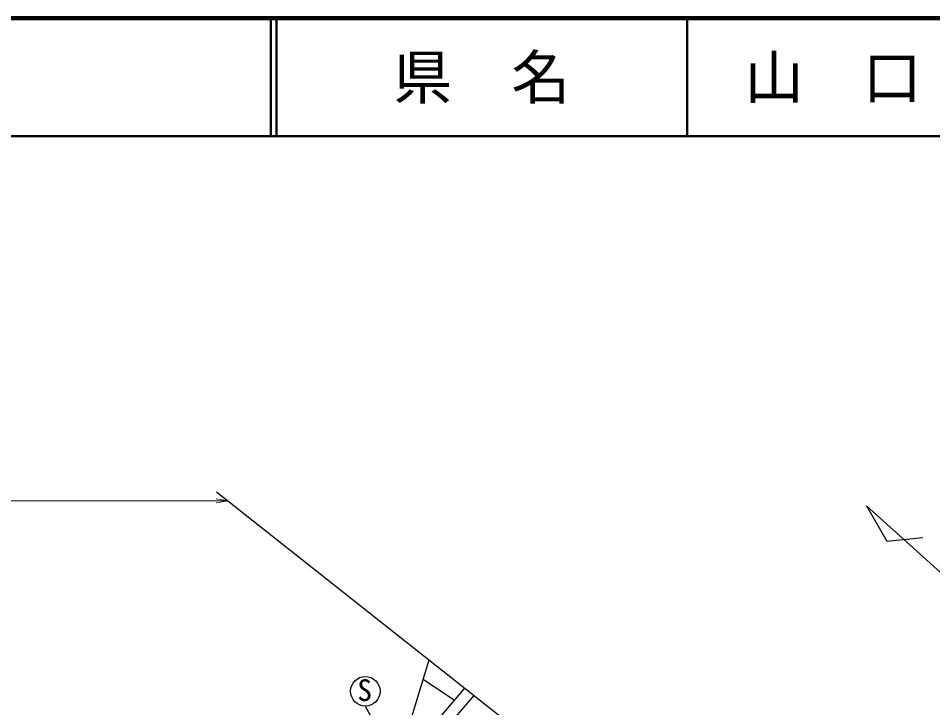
# Model space of a CAD drawing. Units: millimetres, scale not verified. Extents: x 40000 to 680000, y 20000 to 380000.
# Drawn here: x 276382 to 353802, y 321599 to 380000 of the extents above; entities that cross this region are included whole.
import ezdxf
from ezdxf.enums import TextEntityAlignment as Align

# ---------------------------------------------------------------- set-up
doc = ezdxf.new("R2010")
doc.units = ezdxf.units.MM
doc.header["$LTSCALE"] = 1000
for name, color, linetype, lineweight in [('M-BGD', 7, 'Continuous', 25), ('M-BMK-SRVR', 3, 'Continuous', 25), ('M-STR-HTXT', 7, 'Continuous', 13), ('M-TTL', 2, 'Continuous', 140), ('M-TTL-LINE', 7, 'Continuous', 50)]:
    doc.layers.add(name, color=color, linetype=linetype, lineweight=lineweight)
doc.layers.add('M-TTL-TXT', color=7, linetype='Continuous')
doc.styles.add('ＭＳ ゴシック', font='')
doc.styles.get('ＭＳ ゴシック').set_extended_font_data('MS Gothic')

msp = doc.modelspace()

# ---------------------------------------------------------------- linework, layer by layer
at = {"layer": 'M-BGD'}
for p, q in [((366805, 321907), (348192, 338699)), ((348192, 338699), (349920, 335719)), ((349920, 335719), (352956, 336019)), ((308378, 316490), (311183, 325642)), ((313312, 322223), (310675, 323984)), ((308378, 316490), (314202, 323256)), ((305760, 321744), (320833, 294801))]:
    msp.add_line(p, q, dxfattribs=at)
msp.add_lwpolyline([(307319, 305480), (309112, 315810), (314987, 322636)], dxfattribs=at)
msp.add_circle((305760, 322994), 1250, dxfattribs=at)
at = {"layer": 'M-BMK-SRVR'}
msp.add_line((293178, 339875), (355604, 290529), dxfattribs=at)
at = {"layer": 'M-STR-HTXT'}
msp.add_line((109321, 339120), (294134, 339120), dxfattribs=at)
msp.add_lwpolyline([(293134, 338954), (294134, 339120), (293134, 339287)], dxfattribs=at)
at = {"layer": 'M-TTL'}
msp.add_line((680000, 380000), (40000, 380000), dxfattribs=at)
at = {"layer": 'M-TTL-LINE'}
for p, q in [((297750, 380000), (297750, 370000)), ((298250, 380000), (298250, 370000)), ((333000, 380000), (333000, 370000)), ((40000, 370000), (680000, 370000))]:
    msp.add_line(p, q, dxfattribs=at)

# ---------------------------------------------------------------- texts
at = {"layer": 'M-BGD', "style": 'ＭＳ ゴシック'}
msp.add_text('S', height=1833, dxfattribs=at).set_placement((305082, 321621), align=Align.BOTTOM_LEFT)
at = {"layer": 'M-TTL-TXT', "style": 'ＭＳ ゴシック'}
for s, p in [('県\u3000名', (315625, 375000)), ('山\u3000口\u3000県', (350375, 375000))]:
    msp.add_text(s, height=3666, dxfattribs=at).set_placement(p, align=Align.MIDDLE_CENTER)

doc.saveas('drawing.dxf')
